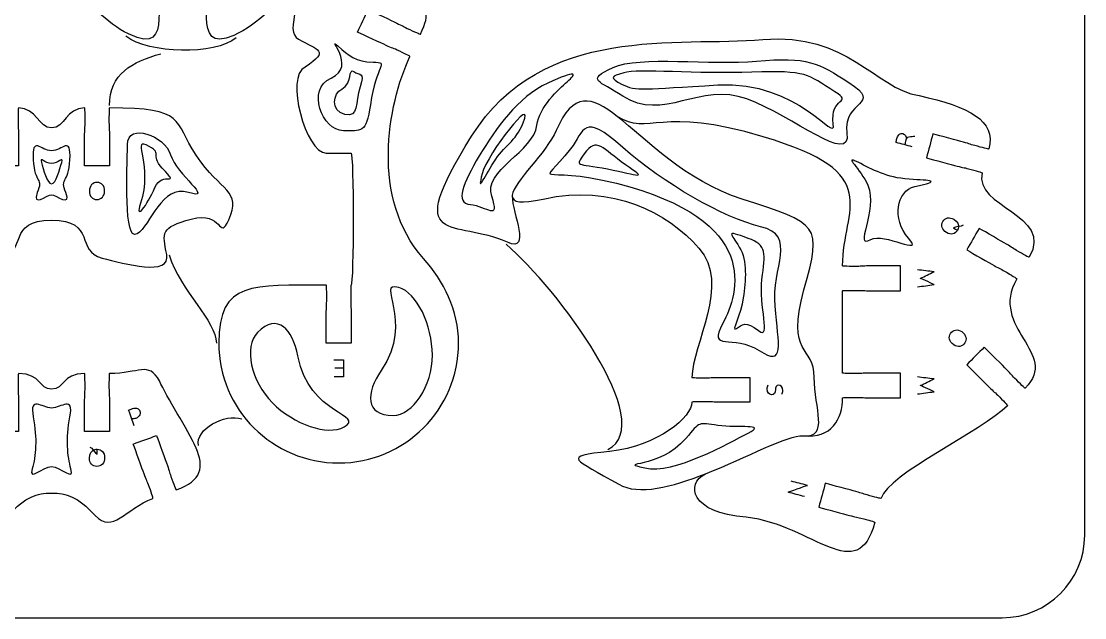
# Model space of a CAD drawing. Extents: x 0 to 250, y 0 to 300.
# Drawn here: x 121.4 to 250, y 0 to 72.2 of the extents above; entities that cross this region are included whole.
import ezdxf

# ---------------------------------------------------------------- set-up
doc = ezdxf.new("R2010")
doc.units = 0
doc.header["$MEASUREMENT"] = 0
doc.layers.add('DEFAULT', color=7, linetype='CONTINUOUS')

msp = doc.modelspace()

# ---------------------------------------------------------------- linework, layer by layer
at = {"layer": 'DEFAULT', "color": 250}
for points in [[(159.22, 31.25), (160.36, 31.25), (160.36, 29.22), (159.26, 29.22)], [(159.31, 30.3), (160.36, 30.3)]]:
    msp.add_lwpolyline(points, dxfattribs=at)
at = {"layer": 'DEFAULT', "color": 1}
for points, knots in [([(240.05, 0.05), (163.38, 0.05), (86.72, 0.05), (10.05, 0.05), (4.53, 0.05), (0.05, 4.53), (0.05, 10.05), (0.05, 103.38), (0.05, 196.72), (0.05, 290.05), (0.05, 295.57), (4.53, 300.05), (10.05, 300.05), (86.72, 300.05), (163.38, 300.05), (240.05, 300.05), (245.57, 300.05), (250.05, 295.57), (250.05, 290.05), (250.05, 196.72), (250.05, 103.38), (250.05, 10.05), (250.05, 4.53), (245.57, 0.05), (240.05, 0.05)], [0, 0, 0, 0, 651.969, 651.969, 651.969, 652.969, 652.969, 652.969, 1446.669, 1446.669, 1446.669, 1447.669, 1447.669, 1447.669, 2099.638, 2099.638, 2099.638, 2100.638, 2100.638, 2100.638, 2894.338, 2894.338, 2894.338, 2895.338, 2895.338, 2895.338, 2895.338]), ([(94.67, 83.7), (94.67, 79.99), (96.09, 76.28), (98.92, 73.45), (100.14, 72.23), (101.53, 71.28), (103, 70.59), (108.59, 68.06), (104.67, 76.7), (107.67, 76.7), (107.72, 76.7), (107.72, 77.49), (107.72, 78.45), (107.72, 79.04), (107.67, 79.24), (107.67, 80.2), (107.67, 81.37), (107.67, 82.54), (107.67, 83.7), (108.67, 83.7), (109.67, 83.7), (110.67, 83.7), (110.67, 82.54), (110.67, 81.37), (110.67, 80.2), (110.67, 79.24), (110.62, 79.04), (110.62, 78.45), (110.62, 77.49), (110.62, 76.7), (110.67, 76.7), (113.75, 76.7), (109.58, 67.65), (115.75, 70.78), (117.08, 71.45), (118.32, 72.34), (119.43, 73.45), (125.09, 79.11), (125.09, 88.29), (119.43, 93.95), (116.71, 96.67), (114.25, 98.32), (111.11, 98.85), (108.97, 99.21), (110.13, 100.73), (112.11, 106.31), (116.31, 118.17), (121.73, 114.94), (119.06, 120.32), (119.04, 120.36), (118.33, 120.03), (117.45, 119.62), (116.92, 119.37), (116.77, 119.24), (115.89, 118.83), (115.09, 118.46), (112.72, 117.36), (112.72, 117.36), (112.29, 118.26), (111.87, 119.17), (111.45, 120.08), (111.45, 120.08), (113.82, 121.18), (114.62, 121.56), (115.5, 121.96), (115.69, 122), (116.23, 122.25), (117.1, 122.66), (117.81, 122.99), (117.79, 123.04), (115.05, 128.91), (113.02, 140.23), (119.42, 147.46), (121.89, 150.24), (123.67, 153.71), (123.67, 157.71), (123.67, 165.72), (117.18, 172.21), (109.17, 172.21), (101.16, 172.21), (94.67, 165.72), (94.67, 157.71), (94.67, 150.13), (98.74, 150.71), (107.67, 150.71), (107.72, 150.71), (107.72, 151.5), (107.72, 152.46), (107.72, 153.05), (107.67, 153.25), (107.67, 154.21), (107.67, 155.38), (107.67, 156.55), (107.67, 157.72), (108.67, 157.72), (109.67, 157.72), (110.67, 157.72), (110.67, 156.55), (110.67, 155.38), (110.67, 154.21), (110.67, 153.25), (110.62, 153.05), (110.62, 152.46), (110.62, 151.5), (110.62, 150.71), (110.67, 150.71), (111, 150.59), (111, 134.71), (110.67, 134.71), (109.67, 134.71), (108.67, 134.71), (107.67, 134.71), (105.19, 134.71), (102.65, 125.45), (105.1, 124.3), (108.2, 122.3), (106.63, 122.26), (104.32, 120.94), (102.43, 119.86), (105.11, 116.47), (104.81, 107.36)], [0, 0, 0, 0, 1, 1, 1, 2, 2, 2, 3, 3, 3, 4, 4, 4, 5, 5, 5, 14.93, 14.93, 14.93, 23.44, 23.44, 23.44, 33.37, 33.37, 33.37, 34.37, 34.37, 34.37, 35.37, 35.37, 35.37, 36.37, 36.37, 36.37, 37.37, 37.37, 37.37, 38.37, 38.37, 38.37, 39.37, 39.37, 39.37, 40.37, 40.37, 40.37, 41.37, 41.37, 41.37, 42.37, 42.37, 42.37, 43.37, 43.37, 43.37, 44.37, 44.37, 44.37, 52.87906, 52.87906, 52.87906, 53.87906, 53.87906, 53.87906, 54.87906, 54.87906, 54.87906, 55.87906, 55.87906, 55.87906, 56.87906, 56.87906, 56.87906, 57.87906, 57.87906, 57.87906, 58.87906, 58.87906, 58.87906, 59.87906, 59.87906, 59.87906, 60.87906, 60.87906, 60.87906, 61.87906, 61.87906, 61.87906, 62.87906, 62.87906, 62.87906, 72.80906, 72.80906, 72.80906, 81.31906, 81.31906, 81.31906, 91.24906, 91.24906, 91.24906, 92.24906, 92.24906, 92.24906, 93.24906, 93.24906, 93.24906, 94.24906, 94.24906, 94.24906, 102.74906, 102.74906, 102.74906, 103.74906, 103.74906, 103.74906, 104.74906, 104.74906, 104.74906, 105.74906, 105.74906, 105.74906, 105.74906]), ([(126.43, 157.65), (126.43, 153.64), (128.22, 150.17), (130.68, 147.39), (137.08, 140.17), (135.05, 128.84), (132.31, 122.97), (132.29, 122.92), (133, 122.59), (133.87, 122.18), (134.41, 121.93), (134.6, 121.9), (135.48, 121.49), (136.28, 121.12), (138.65, 120.01), (138.65, 120.01), (138.23, 119.1), (137.81, 118.2), (137.38, 117.29), (137.38, 117.29), (135.01, 118.4), (134.21, 118.77), (133.33, 119.18), (133.18, 119.31), (132.65, 119.56), (131.77, 119.96), (131.06, 120.29), (131.04, 120.25), (128.37, 114.87), (133.79, 118.11), (137.99, 106.25), (139.97, 100.66), (141.13, 99.15), (138.99, 98.78), (135.85, 98.25), (133.39, 96.6), (130.67, 93.88), (125.01, 88.22), (125.01, 79.04), (130.67, 73.38), (131.78, 72.27), (133.02, 71.38), (134.35, 70.71), (140.52, 67.58), (136.35, 76.63), (139.43, 76.63), (139.48, 76.63), (139.48, 77.42), (139.48, 78.38), (139.48, 78.97), (139.43, 79.17), (139.43, 80.13), (139.43, 81.3), (139.43, 82.47), (139.43, 83.64), (140.43, 83.64), (141.43, 83.64), (142.43, 83.64), (142.43, 82.47), (142.43, 81.3), (142.43, 80.13), (142.43, 79.17), (142.38, 78.97), (142.38, 78.38), (142.38, 77.42), (142.38, 76.63), (142.43, 76.63), (145.43, 76.63), (141.51, 67.99), (147.1, 70.52), (148.57, 71.21), (149.96, 72.16), (151.18, 73.38), (154.01, 76.21), (155.43, 79.92), (155.43, 83.63), (155.43, 87.34), (153.19, 92.63), (150.36, 95.46), (147.53, 98.29), (145.29, 103.59), (145.29, 107.3), (144.99, 116.41), (147.67, 119.8), (145.78, 120.88), (143.47, 122.19), (141.9, 122.24), (145, 124.23), (147.45, 125.38), (144.91, 134.64), (142.43, 134.64), (141.43, 134.64), (140.43, 134.64), (139.43, 134.64), (139.1, 134.64), (139.1, 150.52), (139.43, 150.65), (139.48, 150.65), (139.48, 151.43), (139.48, 152.4), (139.48, 152.98), (139.43, 153.18), (139.43, 154.15), (139.43, 155.31), (139.43, 156.48), (139.43, 157.65), (140.43, 157.65), (141.43, 157.65), (142.43, 157.65), (142.43, 156.48), (142.43, 155.31), (142.43, 154.15), (142.43, 153.18), (142.38, 152.98), (142.38, 152.4), (142.38, 151.43), (142.38, 150.65), (142.43, 150.65), (151.36, 150.65), (155.43, 150.06), (155.43, 157.65), (155.43, 165.65), (148.94, 172.14), (140.93, 172.14), (132.92, 172.14), (126.43, 165.65), (126.43, 157.65)], [1, 1, 1, 1, 2, 2, 2, 3, 3, 3, 4, 4, 4, 5, 5, 5, 6, 6, 6, 14.50906, 14.50906, 14.50906, 15.50906, 15.50906, 15.50906, 16.50906, 16.50906, 16.50906, 17.50906, 17.50906, 17.50906, 18.50906, 18.50906, 18.50906, 19.50906, 19.50906, 19.50906, 20.50906, 20.50906, 20.50906, 21.50906, 21.50906, 21.50906, 22.50906, 22.50906, 22.50906, 23.50906, 23.50906, 23.50906, 24.50906, 24.50906, 24.50906, 25.50906, 25.50906, 25.50906, 35.43906, 35.43906, 35.43906, 43.94906, 43.94906, 43.94906, 53.87906, 53.87906, 53.87906, 54.87906, 54.87906, 54.87906, 55.87906, 55.87906, 55.87906, 56.87906, 56.87906, 56.87906, 57.87906, 57.87906, 57.87906, 58.87906, 58.87906, 58.87906, 59.87906, 59.87906, 59.87906, 60.87906, 60.87906, 60.87906, 61.87906, 61.87906, 61.87906, 62.87906, 62.87906, 62.87906, 63.87906, 63.87906, 63.87906, 72.37906, 72.37906, 72.37906, 73.37906, 73.37906, 73.37906, 74.37906, 74.37906, 74.37906, 75.37906, 75.37906, 75.37906, 85.30906, 85.30906, 85.30906, 93.81906, 93.81906, 93.81906, 103.74906, 103.74906, 103.74906, 104.74906, 104.74906, 104.74906, 105.74906, 105.74906, 105.74906, 106.74906, 106.74906, 106.74906, 107.74906, 107.74906, 107.74906, 108.74906, 108.74906, 108.74906, 108.74906]), ([(155.43, 83.63), (155.73, 74.52), (153.05, 71.13), (154.94, 70.05), (157.25, 68.74), (158.82, 68.69), (155.72, 66.69), (153.27, 65.55), (155.81, 56.28), (158.29, 56.28), (159.29, 56.28), (160.29, 56.28), (161.29, 56.28), (161.62, 56.28), (161.62, 40.4), (161.29, 40.28), (161.24, 40.28), (161.24, 39.5), (161.24, 38.53), (161.24, 37.94), (161.29, 37.75), (161.29, 36.78), (161.29, 35.61), (161.29, 34.44), (161.29, 33.28), (160.29, 33.28), (159.29, 33.28), (158.29, 33.28), (158.29, 34.44), (158.29, 35.61), (158.29, 36.78), (158.29, 37.75), (158.34, 37.94), (158.34, 38.53), (158.34, 39.5), (158.34, 40.28), (158.29, 40.28), (149.35, 40.28), (145.29, 40.87), (145.29, 33.28), (145.29, 25.27), (151.78, 18.78), (159.79, 18.78), (167.8, 18.78), (174.29, 25.27), (174.29, 33.28), (174.29, 37.28), (172.5, 40.76), (170.04, 43.54), (163.64, 50.76), (165.67, 62.08), (168.41, 67.96), (168.43, 68.01), (167.72, 68.34), (166.85, 68.75), (166.31, 69), (166.11, 69.03), (165.24, 69.44), (164.44, 69.81), (162.06, 70.92), (162.06, 70.92), (162.49, 71.82), (162.91, 72.73), (163.33, 73.64), (163.33, 73.64), (165.71, 72.53), (166.51, 72.16), (167.38, 71.75), (167.54, 71.62), (168.07, 71.37), (168.95, 70.96), (169.66, 70.64), (169.68, 70.68), (172.34, 76.05), (166.93, 72.82), (162.73, 84.68), (160.75, 90.26), (159.59, 91.78), (161.73, 92.14), (164.87, 92.68), (167.33, 94.33), (170.04, 97.04), (175.71, 102.7), (175.71, 111.89), (170.04, 117.55), (168.94, 118.66), (167.69, 119.54), (166.37, 120.22), (160.19, 123.34), (164.36, 114.29), (161.29, 114.29), (161.24, 114.29), (161.24, 113.51), (161.24, 112.54), (161.24, 111.95), (161.29, 111.76), (161.29, 110.79), (161.29, 109.63), (161.29, 108.46), (161.29, 107.29), (160.29, 107.29), (159.29, 107.29), (158.29, 107.29), (158.29, 108.46), (158.29, 109.63), (158.29, 110.79), (158.29, 111.76), (158.34, 111.95), (158.34, 112.54), (158.34, 113.51), (158.34, 114.29), (158.29, 114.29), (155.29, 114.3), (159.2, 122.94), (153.62, 120.41), (152.14, 119.72), (150.76, 118.77), (149.54, 117.55), (146.71, 114.72), (145.29, 111.01), (145.29, 107.3)], [0, 0, 0, 0, 1, 1, 1, 2, 2, 2, 3, 3, 3, 11.5, 11.5, 11.5, 12.5, 12.5, 12.5, 13.5, 13.5, 13.5, 14.5, 14.5, 14.5, 24.43, 24.43, 24.43, 32.94, 32.94, 32.94, 42.87, 42.87, 42.87, 43.87, 43.87, 43.87, 44.87, 44.87, 44.87, 45.87, 45.87, 45.87, 46.87, 46.87, 46.87, 47.87, 47.87, 47.87, 48.87, 48.87, 48.87, 49.87, 49.87, 49.87, 50.87, 50.87, 50.87, 51.87, 51.87, 51.87, 52.87, 52.87, 52.87, 61.37906, 61.37906, 61.37906, 62.37906, 62.37906, 62.37906, 63.37906, 63.37906, 63.37906, 64.37906, 64.37906, 64.37906, 65.37906, 65.37906, 65.37906, 66.37906, 66.37906, 66.37906, 67.37906, 67.37906, 67.37906, 68.37906, 68.37906, 68.37906, 69.37906, 69.37906, 69.37906, 70.37906, 70.37906, 70.37906, 71.37906, 71.37906, 71.37906, 72.37906, 72.37906, 72.37906, 82.30906, 82.30906, 82.30906, 90.81906, 90.81906, 90.81906, 100.74906, 100.74906, 100.74906, 101.74906, 101.74906, 101.74906, 102.74906, 102.74906, 102.74906, 103.74906, 103.74906, 103.74906, 104.74906, 104.74906, 104.74906, 105.74906, 105.74906, 105.74906, 105.74906]), ([(211.16, 58.24), (226.1, 53.84), (220.76, 49.69), (220.76, 42.63), (220.76, 42.57), (221.55, 42.57), (222.51, 42.57), (223.1, 42.57), (223.3, 42.63), (224.26, 42.63), (225.43, 42.63), (226.6, 42.63), (227.77, 42.63), (227.77, 41.63), (227.77, 40.63), (227.77, 39.62), (226.6, 39.62), (225.43, 39.62), (224.26, 39.62), (223.3, 39.62), (223.1, 39.67), (222.51, 39.67), (221.55, 39.67), (220.76, 39.67), (220.76, 39.62), (220.76, 36.3), (220.76, 32.98), (220.76, 29.66), (220.76, 29.61), (221.55, 29.61), (222.51, 29.61), (223.1, 29.61), (223.3, 29.66), (224.26, 29.66), (225.43, 29.66), (226.6, 29.66), (227.77, 29.66), (227.77, 28.66), (227.77, 27.66), (227.77, 26.66), (226.6, 26.66), (225.43, 26.66), (224.26, 26.66), (223.3, 26.66), (223.1, 26.71), (222.51, 26.71), (221.55, 26.71), (220.76, 26.71), (220.76, 26.66), (220.76, 24.13), (219.38, 21.7), (216.02, 22.05), (216, 22.05), (215.98, 22.05), (215.96, 22.05), (214.17, 22.19), (209.18, 19.44), (204.18, 17.47), (201.71, 16.3), (202.32, 12.68), (209.1, 12.23), (217.34, 11.19), (222.55, 3.76), (224.65, 11.6), (224.65, 11.66), (223.9, 11.86), (222.97, 12.1), (222.4, 12.26), (222.2, 12.26), (221.27, 12.51), (220.42, 12.74), (217.88, 13.42), (217.88, 13.42), (218.14, 14.38), (218.4, 15.35), (218.66, 16.32), (218.66, 16.32), (221.2, 15.64), (222.04, 15.41), (222.98, 15.16), (223.15, 15.06), (223.72, 14.91), (224.65, 14.65), (225.41, 14.45), (225.42, 14.5), (226.2, 17.4), (237.69, 22.68), (240.72, 25.71), (240.75, 25.75), (240.2, 26.3), (239.52, 26.98), (239.1, 27.4), (238.93, 27.5), (238.25, 28.18), (237.63, 28.8), (235.77, 30.66), (235.77, 30.66), (236.47, 31.37), (237.18, 32.08), (237.89, 32.78), (237.89, 32.78), (239.75, 30.93), (240.37, 30.31), (241.05, 29.62), (241.15, 29.45), (241.57, 29.03), (242.25, 28.35), (242.8, 27.8), (242.84, 27.83), (247.13, 32.12), (238.37, 35.07), (241.83, 41.07), (241.86, 41.11), (241.18, 41.5), (240.34, 41.99), (239.83, 42.28), (239.64, 42.34), (238.8, 42.82), (238.04, 43.26), (235.77, 44.57), (235.77, 44.57), (236.27, 45.44), (236.77, 46.31), (237.27, 47.17), (237.27, 47.17), (239.54, 45.86), (240.3, 45.42), (241.14, 44.94), (241.28, 44.8), (241.79, 44.5), (242.63, 44.02), (243.31, 43.62), (243.33, 43.67), (246.36, 48.92), (236.55, 49.71), (237.66, 53.88), (237.66, 53.93), (236.91, 54.14), (235.99, 54.38), (235.42, 54.54), (235.22, 54.54), (234.28, 54.79), (233.44, 55.02), (230.9, 55.69), (230.9, 55.69), (231.16, 56.66), (231.42, 57.63), (231.68, 58.59), (231.68, 58.59), (234.22, 57.92), (235.06, 57.69), (236, 57.44), (236.17, 57.34), (236.74, 57.19), (237.67, 56.94), (238.43, 56.73), (238.44, 56.78), (239.38, 60.27), (236.04, 61.87), (230.03, 63.23), (224.55, 64.16), (221.44, 70.88), (211.1, 70.01), (200.77, 69.14), (184.46, 72.01), (175.87, 58.31), (167.28, 44.61), (173.87, 48.36), (180.22, 45.49), (183.15, 44.18), (180.76, 49.02), (180.79, 51.06), (180.79, 51.11), (180.79, 51.15), (180.79, 51.2), (180.98, 52.78), (184.93, 56.32), (186.1, 59), (188.18, 63.78), (190.37, 63.16), (193.48, 60.72), (197.35, 58.25), (198.59, 62.07), (211.16, 58.24)], [1, 1, 1, 1, 2, 2, 2, 3, 3, 3, 4, 4, 4, 13.93, 13.93, 13.93, 22.44, 22.44, 22.44, 32.37, 32.37, 32.37, 33.37, 33.37, 33.37, 34.37, 34.37, 34.37, 62.61, 62.61, 62.61, 63.61, 63.61, 63.61, 64.61, 64.61, 64.61, 74.54, 74.54, 74.54, 83.05, 83.05, 83.05, 92.98, 92.98, 92.98, 93.98, 93.98, 93.98, 94.98, 94.98, 94.98, 95.98, 95.98, 95.98, 96.98, 96.98, 96.98, 97.98, 97.98, 97.98, 98.98, 98.98, 98.98, 99.98, 99.98, 99.98, 100.98, 100.98, 100.98, 101.98, 101.98, 101.98, 102.98, 102.98, 102.98, 111.489313, 111.489313, 111.489313, 112.489313, 112.489313, 112.489313, 113.489313, 113.489313, 113.489313, 114.489313, 114.489313, 114.489313, 115.489313, 115.489313, 115.489313, 116.489313, 116.489313, 116.489313, 117.489313, 117.489313, 117.489313, 118.489313, 118.489313, 118.489313, 126.99581, 126.99581, 126.99581, 127.99581, 127.99581, 127.99581, 128.99581, 128.99581, 128.99581, 129.99581, 129.99581, 129.99581, 130.99581, 130.99581, 130.99581, 131.99581, 131.99581, 131.99581, 132.99581, 132.99581, 132.99581, 133.99581, 133.99581, 133.99581, 142.508418, 142.508418, 142.508418, 143.508418, 143.508418, 143.508418, 144.508418, 144.508418, 144.508418, 145.508418, 145.508418, 145.508418, 146.508418, 146.508418, 146.508418, 147.508418, 147.508418, 147.508418, 148.508418, 148.508418, 148.508418, 149.508418, 149.508418, 149.508418, 158.017731, 158.017731, 158.017731, 159.017731, 159.017731, 159.017731, 160.017731, 160.017731, 160.017731, 161.017731, 161.017731, 161.017731, 162.017731, 162.017731, 162.017731, 163.017731, 163.017731, 163.017731, 164.017731, 164.017731, 164.017731, 165.017731, 165.017731, 165.017731, 166.017731, 166.017731, 166.017731, 167.017731, 167.017731, 167.017731, 168.017731, 168.017731, 168.017731, 169.017731, 169.017731, 169.017731, 170.017731, 170.017731, 170.017731, 170.017731]), ([(125.05, 59.33), (126.65, 59.33), (126.84, 61.74), (129.05, 61.74), (129.11, 61.74), (129.11, 60.95), (129.11, 59.98), (129.11, 59.4), (129.05, 59.2), (129.05, 58.23), (129.05, 57.07), (129.05, 55.9), (129.05, 54.73), (130.05, 54.73), (131.05, 54.73), (132.05, 54.73), (132.05, 55.9), (132.05, 57.07), (132.05, 58.23), (132.05, 59.2), (132, 59.4), (132, 59.98), (132, 60.95), (132, 61.74), (132.05, 61.74), (141.45, 61.74), (139.73, 60.25), (142.55, 56.02), (145.52, 51.55), (148.15, 51.78), (146.49, 48.21), (145.25, 45.55), (145.83, 49.38), (141.95, 48.29), (138.22, 47.26), (138.45, 46.69), (138.98, 44.02), (139.53, 41.28), (133.9, 42.9), (131.16, 43.57), (127.93, 44.35), (130.5, 48.15), (125.05, 48.15), (119.61, 48.15), (122.17, 44.35), (118.95, 43.57), (116.2, 42.9), (110.57, 41.28), (111.12, 44.02), (111.65, 46.69), (111.88, 47.26), (108.15, 48.29), (104.27, 49.38), (104.85, 45.55), (103.61, 48.21), (101.95, 51.78), (104.58, 51.55), (107.55, 56.02), (110.37, 60.25), (108.65, 61.74), (118.05, 61.74), (118.1, 61.74), (118.1, 60.95), (118.1, 59.98), (118.1, 59.4), (118.05, 59.2), (118.05, 58.23), (118.05, 57.07), (118.05, 55.9), (118.05, 54.73), (119.05, 54.73), (120.05, 54.73), (121.05, 54.73), (121.05, 55.9), (121.05, 57.07), (121.05, 58.23), (121.05, 59.2), (121, 59.4), (121, 59.98), (121, 60.95), (121, 61.74), (121.05, 61.74), (123.26, 61.74), (123.45, 59.33), (125.05, 59.33)], [1, 1, 1, 1, 2, 2, 2, 3, 3, 3, 4, 4, 4, 13.93, 13.93, 13.93, 22.44, 22.44, 22.44, 32.37, 32.37, 32.37, 33.37, 33.37, 33.37, 34.37, 34.37, 34.37, 35.37, 35.37, 35.37, 36.37, 36.37, 36.37, 37.37, 37.37, 37.37, 38.37, 38.37, 38.37, 39.37, 39.37, 39.37, 40.37, 40.37, 40.37, 41.37, 41.37, 41.37, 42.37, 42.37, 42.37, 43.37, 43.37, 43.37, 44.37, 44.37, 44.37, 45.37, 45.37, 45.37, 46.37, 46.37, 46.37, 47.37, 47.37, 47.37, 48.37, 48.37, 48.37, 58.3, 58.3, 58.3, 66.81, 66.81, 66.81, 76.74, 76.74, 76.74, 77.74, 77.74, 77.74, 78.74, 78.74, 78.74, 79.74, 79.74, 79.74, 79.74]), ([(215.96, 22.05), (215.98, 22.05), (216, 22.05), (216.02, 22.05), (219.17, 21.85), (217.33, 25.32), (217.33, 29.14), (217.33, 32.99), (213.84, 31.76), (216.08, 39.73), (218.32, 47.7), (217.91, 47.69), (208.61, 50.69), (201.64, 52.95), (196.98, 57.98), (193.48, 60.72)], [0, 0, 0, 0, 1, 1, 1, 2, 2, 2, 3, 3, 3, 4, 4, 4, 5, 5, 5, 5]), ([(180.79, 51.06), (180.81, 50.34), (181.81, 50.12), (184.54, 50.72), (193.01, 52.58), (199.53, 49.07), (203.38, 44.78), (207.24, 40.48), (202.53, 33), (202.53, 29.14), (202.53, 29.09), (203.32, 29.09), (204.28, 29.09), (204.87, 29.09), (205.07, 29.14), (206.03, 29.14), (207.2, 29.14), (208.37, 29.14), (209.54, 29.14), (209.54, 28.14), (209.54, 27.14), (209.54, 26.14), (208.37, 26.14), (207.2, 26.14), (206.03, 26.14), (205.07, 26.14), (204.87, 26.19), (204.28, 26.19), (203.32, 26.19), (202.53, 26.19), (202.53, 26.14), (202.53, 24.4), (198.53, 20.81), (192.55, 20.18), (186.57, 19.54), (188.32, 19.32), (193.67, 16.2), (196.07, 14.81), (200.13, 15.88), (204.18, 17.47)], [0, 0, 0, 0, 1, 1, 1, 2, 2, 2, 3, 3, 3, 4, 4, 4, 5, 5, 5, 14.93, 14.93, 14.93, 23.44, 23.44, 23.44, 33.37, 33.37, 33.37, 34.37, 34.37, 34.37, 35.37, 35.37, 35.37, 36.37, 36.37, 36.37, 37.37, 37.37, 37.37, 38.37, 38.37, 38.37, 38.37]), ([(167.05, 40.01), (169.25, 39.39), (171.12, 35.5), (171.12, 31.82), (171.12, 28.13), (168.78, 24.53), (166.38, 24.53), (162.9, 24.53), (163.1, 27.27), (164.93, 29.96), (169.06, 36.07), (164.11, 40.84), (167.05, 40.01)], [1, 1, 1, 1, 2, 2, 2, 3, 3, 3, 4, 4, 4, 5, 5, 5, 5]), ([(160.44, 23.14), (158.44, 22.02), (154.38, 23.45), (151.77, 26.06), (149.17, 28.66), (148.27, 32.86), (149.96, 34.56), (152.43, 37.02), (154.22, 34.94), (154.84, 31.74), (156.23, 24.5), (163.1, 24.63), (160.44, 23.14)], [1, 1, 1, 1, 2, 2, 2, 3, 3, 3, 4, 4, 4, 5, 5, 5, 5]), ([(132.05, 29.59), (135.67, 29.59), (136.76, 31.12), (138.1, 28.72), (138.96, 26.77), (141.54, 22.83), (142.54, 20.59), (143.53, 18.36), (143.26, 16.6), (140.14, 15.52), (140.09, 15.5), (139.83, 16.23), (139.5, 17.14), (139.3, 17.7), (139.28, 17.89), (138.95, 18.8), (138.65, 19.63), (137.75, 22.1), (137.75, 22.1), (136.81, 21.75), (135.87, 21.41), (134.93, 21.07), (134.93, 21.07), (135.83, 18.6), (136.13, 17.78), (136.46, 16.87), (136.57, 16.71), (136.77, 16.15), (137.1, 15.24), (137.37, 14.5), (137.32, 14.49), (133.91, 13.25), (132.49, 10.13), (130.32, 12.43), (128.14, 14.73), (126.86, 15.14), (125.06, 15.14), (123.25, 15.14), (121.97, 14.73), (119.8, 12.43), (117.62, 10.13), (116.2, 13.25), (112.79, 14.49), (112.74, 14.5), (113, 15.24), (113.34, 16.15), (113.54, 16.71), (113.65, 16.87), (113.98, 17.78), (114.28, 18.6), (115.18, 21.07), (115.18, 21.07), (114.24, 21.41), (113.3, 21.75), (112.36, 22.1), (112.36, 22.1), (111.46, 19.63), (111.16, 18.8), (110.83, 17.89), (110.81, 17.7), (110.61, 17.14), (110.28, 16.23), (110.01, 15.5), (109.96, 15.52), (106.85, 16.6), (106.58, 18.36), (107.57, 20.59), (108.57, 22.83), (111.15, 26.77), (112.01, 28.72), (113.35, 31.12), (114.43, 29.59), (118.05, 29.59), (118.1, 29.59), (118.1, 28.8), (118.1, 27.84), (118.1, 27.25), (118.05, 27.05), (118.05, 26.08), (118.05, 24.91), (118.05, 23.75), (118.05, 22.58), (119.05, 22.58), (120.05, 22.58), (121.05, 22.58), (121.05, 23.75), (121.05, 24.91), (121.05, 26.08), (121.05, 27.05), (121, 27.25), (121, 27.84), (121, 28.8), (121, 29.59), (121.05, 29.59), (123.87, 29.59), (123.45, 27.72), (125.06, 27.72), (126.66, 27.72), (126.24, 29.58), (129.05, 29.59), (129.1, 29.59), (129.1, 28.8), (129.1, 27.84), (129.1, 27.25), (129.05, 27.05), (129.05, 26.08), (129.05, 24.91), (129.05, 23.75), (129.05, 22.58), (130.05, 22.58), (131.05, 22.58), (132.05, 22.58), (132.05, 23.75), (132.05, 24.91), (132.05, 26.08), (132.05, 27.05), (132, 27.25), (132, 27.84), (132, 28.8), (132, 29.59), (132.05, 29.59)], [1, 1, 1, 1, 2, 2, 2, 3, 3, 3, 4, 4, 4, 5, 5, 5, 6, 6, 6, 7, 7, 7, 15.51282, 15.51282, 15.51282, 16.51282, 16.51282, 16.51282, 17.51282, 17.51282, 17.51282, 18.51282, 18.51282, 18.51282, 19.51282, 19.51282, 19.51282, 20.51282, 20.51282, 20.51282, 21.51282, 21.51282, 21.51282, 22.51282, 22.51282, 22.51282, 23.51282, 23.51282, 23.51282, 24.51282, 24.51282, 24.51282, 25.51282, 25.51282, 25.51282, 34.016243, 34.016243, 34.016243, 35.016243, 35.016243, 35.016243, 36.016243, 36.016243, 36.016243, 37.016243, 37.016243, 37.016243, 38.016243, 38.016243, 38.016243, 39.016243, 39.016243, 39.016243, 40.016243, 40.016243, 40.016243, 41.016243, 41.016243, 41.016243, 42.016243, 42.016243, 42.016243, 51.946243, 51.946243, 51.946243, 60.456243, 60.456243, 60.456243, 70.386243, 70.386243, 70.386243, 71.386243, 71.386243, 71.386243, 72.386243, 72.386243, 72.386243, 73.386243, 73.386243, 73.386243, 74.386243, 74.386243, 74.386243, 75.386243, 75.386243, 75.386243, 76.386243, 76.386243, 76.386243, 86.316243, 86.316243, 86.316243, 94.826243, 94.826243, 94.826243, 104.756243, 104.756243, 104.756243, 105.756243, 105.756243, 105.756243, 106.756243, 106.756243, 106.756243, 106.756243])]:
    msp.add_open_spline(points, degree=3, knots=knots, dxfattribs=at)
at = {"layer": 'DEFAULT', "color": 6}
for points in [[(147.4, 70.22), (144.8, 68.09), (136.79, 68.31), (134.05, 70.41)], [(132.05, 62.04), (132.05, 65.9), (134.8, 67.29), (138.26, 68.31)], [(192.35, 20.4), (198.56, 23.49), (186.29, 39.85), (180.06, 45.24)], [(139.28, 43.95), (140.67, 39.52), (144.99, 35.98), (144.99, 33.28)], [(142.84, 20.89), (142.37, 22.86), (146.05, 24.81), (148.07, 24.12)]]:
    msp.add_open_spline(points, degree=3, dxfattribs=at)
at = {"layer": 'DEFAULT', "color": 5}
for points, knots in [([(158.86, 65.36), (155.84, 64.06), (157.8, 58.98), (160.37, 58.98), (162.48, 58.98), (163.15, 58.58), (163.62, 62.13), (164.26, 66.97), (166.05, 67.28), (163.95, 67.28), (161.84, 67.28), (160.94, 68.13), (159.72, 69.22), (158.13, 70.62), (162.13, 66.76), (158.86, 65.36)], [0, 0, 0, 0, 1, 1, 1, 2, 2, 2, 3, 3, 3, 4, 4, 4, 5, 5, 5, 5]), ([(221.5, 64.83), (217.87, 67.19), (216.49, 67.98), (210.34, 67.4), (204.88, 66.88), (196.16, 68.1), (192.99, 66.64), (189.59, 65.08), (191.32, 65.03), (194.15, 63.17), (198.99, 59.98), (203.53, 64.91), (209.18, 62.83), (214.82, 60.76), (221.85, 54.65), (221.28, 58.7), (220.71, 62.75), (225.81, 62.02), (221.5, 64.83)], [0, 0, 0, 0, 1, 1, 1, 2, 2, 2, 3, 3, 3, 4, 4, 4, 5, 5, 5, 6, 6, 6, 6]), ([(183.78, 59.64), (183.43, 56.54), (177.22, 54.12), (178.3, 51.05), (179.38, 47.98), (177.63, 49.89), (175.72, 50.05), (173.82, 50.22), (174.81, 52.62), (176.8, 55.95), (178.8, 59.27), (181.41, 63.04), (185.1, 64.74), (188.59, 66.35), (188.67, 65.99), (187.43, 64.91), (186.4, 64.02), (184.03, 61.84), (183.78, 59.64)], [0, 0, 0, 0, 1, 1, 1, 2, 2, 2, 3, 3, 3, 4, 4, 4, 5, 5, 5, 6, 6, 6, 6]), ([(187.84, 56.8), (189.55, 58.98), (189.25, 61.32), (194.15, 56.97), (199.05, 52.62), (206.35, 48.42), (210.84, 47.37), (215.32, 46.32), (212.16, 42.45), (212.58, 37.74), (212.99, 33.04), (213.82, 30.31), (210.67, 32.38), (207.52, 34.45), (204.36, 32.12), (206.27, 35.69), (208.18, 39.26), (211.06, 48.17), (193.4, 52.62), (183.86, 55.03), (183.87, 51.73), (187.84, 56.8)], [0, 0, 0, 0, 1, 1, 1, 2, 2, 2, 3, 3, 3, 4, 4, 4, 5, 5, 5, 6, 6, 6, 7, 7, 7, 7]), ([(134.23, 57.31), (134.23, 54.24), (133.73, 45.46), (135.39, 46.49), (137.05, 47.51), (138.38, 52.55), (141.61, 51.52), (144.85, 50.5), (140.12, 53.74), (139.46, 56.06), (138.79, 58.39), (134.23, 60.05), (134.23, 57.31)], [0, 0, 0, 0, 1, 1, 1, 2, 2, 2, 3, 3, 3, 4, 4, 4, 4]), ([(127.27, 55.48), (127.1, 52.49), (126.02, 53.32), (126.77, 51.5), (127.51, 49.67), (125.57, 51.23), (125.05, 51.23), (124.53, 51.23), (122.59, 49.67), (123.33, 51.5), (124.08, 53.32), (123, 52.49), (122.83, 55.48), (122.67, 58.47), (123.75, 56.56), (125.05, 56.56), (126.35, 56.56), (127.43, 58.47), (127.27, 55.48)], [0, 0, 0, 0, 1, 1, 1, 2, 2, 2, 3, 3, 3, 4, 4, 4, 5, 5, 5, 6, 6, 6, 6]), ([(125.06, 18.36), (123.97, 18.36), (122.28, 16.47), (122.71, 18.05), (123.15, 19.63), (123.33, 21.71), (122.84, 24.35), (122.34, 27), (123.89, 25.43), (125.06, 25.43), (126.22, 25.43), (127.77, 27), (127.27, 24.35), (126.78, 21.71), (126.96, 19.63), (127.4, 18.05), (127.83, 16.47), (126.13, 18.36), (125.06, 18.36)], [0, 0, 0, 0, 1, 1, 1, 2, 2, 2, 3, 3, 3, 4, 4, 4, 5, 5, 5, 6, 6, 6, 6]), ([(201.79, 21.75), (203.59, 23.86), (203.23, 23.66), (205.67, 23.32), (208.06, 22.99), (211.67, 23.55), (209.34, 22.4), (207.02, 21.25), (200.39, 17.35), (196.81, 18.18), (193.24, 19.01), (198.51, 17.9), (201.79, 21.75)], [0, 0, 0, 0, 1, 1, 1, 2, 2, 2, 3, 3, 3, 4, 4, 4, 4])]:
    msp.add_open_spline(points, degree=3, knots=knots, dxfattribs=at)
at = {"layer": 'DEFAULT', "color": 3}
for points, knots in [([(160.19, 64.03), (159.11, 63.5), (158.76, 61.41), (160.52, 60.96), (162.29, 60.5), (161.75, 62.37), (162.37, 64.28), (162.99, 66.19), (162.33, 65.61), (161.62, 66.14), (160.92, 66.68), (161.46, 64.65), (160.19, 64.03)], [0, 0, 0, 0, 1, 1, 1, 2, 2, 2, 3, 3, 3, 4, 4, 4, 4]), ([(219.63, 59.76), (219.99, 57.29), (215.46, 65.08), (205.67, 64.53), (196.66, 64.02), (195.71, 63.72), (194.1, 64.59), (192.49, 65.45), (192.68, 65.51), (194.3, 66.01), (195.92, 66.51), (203.2, 65.83), (209.79, 66.06), (216.54, 66.3), (216.4, 65.83), (219.82, 63.71), (222.18, 62.24), (219.14, 63.21), (219.63, 59.76)], [0, 0, 0, 0, 1, 1, 1, 2, 2, 2, 3, 3, 3, 4, 4, 4, 5, 5, 5, 6, 6, 6, 6]), ([(182.12, 59.93), (181.21, 57.66), (179.79, 57.16), (178.55, 55.18), (177.3, 53.21), (176.49, 51.28), (177.15, 53.78), (177.8, 56.28), (183.61, 63.66), (182.12, 59.93)], [0, 0, 0, 0, 1, 1, 1, 2, 2, 2, 3, 3, 3, 3]), ([(138.45, 54.44), (140.73, 52), (138.49, 54.29), (137.56, 52.11), (136.63, 49.93), (135.08, 47.93), (135.82, 50.21), (137.27, 54.73), (134.86, 58), (136.48, 57.27), (138.76, 56.23), (136.85, 56.15), (138.45, 54.44)], [0, 0, 0, 0, 1, 1, 1, 2, 2, 2, 3, 3, 3, 4, 4, 4, 4]), ([(189.5, 56.2), (191.02, 58.35), (191.66, 56.78), (194.48, 54.87), (197.31, 52.96), (196.13, 53.62), (192.32, 54.37), (188.51, 55.11), (188.34, 54.54), (189.5, 56.2)], [0, 0, 0, 0, 1, 1, 1, 2, 2, 2, 3, 3, 3, 3]), ([(126.28, 55.15), (126.07, 54.32), (125.56, 52.57), (125.05, 52.57), (124.54, 52.57), (124.03, 54.32), (123.82, 55.15), (123.62, 55.98), (124.24, 55.02), (125.05, 55.02), (125.86, 55.02), (126.49, 55.98), (126.28, 55.15)], [0, 0, 0, 0, 1, 1, 1, 2, 2, 2, 3, 3, 3, 4, 4, 4, 4]), ([(229.5, 52.23), (227.26, 51.72), (226.67, 48.27), (228.72, 46), (230.78, 43.72), (225.67, 46.71), (224.18, 45.84), (221.92, 44.52), (225.11, 49.31), (223.81, 52.38), (222.95, 54.39), (220.73, 56.11), (222.62, 55.17), (224.36, 54.29), (226.09, 53.31), (228.79, 53.12), (231.5, 52.94), (232.81, 52.97), (229.5, 52.23)], [0, 0, 0, 0, 1, 1, 1, 2, 2, 2, 3, 3, 3, 4, 4, 4, 5, 5, 5, 6, 6, 6, 6]), ([(209.34, 45.96), (211.59, 45.14), (211.42, 44.16), (211, 41), (210.59, 37.85), (212.16, 33.56), (210.59, 34.79), (209.01, 36.02), (208.63, 35.56), (207.91, 35.04), (207.18, 34.53), (208.47, 36.69), (208.74, 38.76), (209.01, 40.84), (209.29, 43.2), (208.26, 44.91), (207.23, 46.61), (206.44, 47.02), (209.34, 45.96)], [0, 0, 0, 0, 1, 1, 1, 2, 2, 2, 3, 3, 3, 4, 4, 4, 5, 5, 5, 6, 6, 6, 6])]:
    msp.add_open_spline(points, degree=3, knots=knots, dxfattribs=at)
at = {"layer": 'DEFAULT', "color": 250}
for points, knots in [([(229.17, 57.04), (228.53, 57.21), (227.88, 57.39), (227.24, 57.56), (227.25, 57.69), (227.28, 57.88), (227.33, 58.05), (227.4, 58.32), (227.5, 58.48), (227.64, 58.57), (227.75, 58.65), (227.9, 58.67), (228.05, 58.63), (228.31, 58.56), (228.54, 58.3), (228.45, 57.94)], [0, 0, 0, 0, 5.65209, 5.65209, 5.65209, 6.65209, 6.65209, 6.65209, 7.65209, 7.65209, 7.65209, 8.65209, 8.65209, 8.65209, 9.65209, 9.65209, 9.65209, 9.65209]), ([(229.5, 58.29), (229.44, 58.27), (229.25, 58.26), (228.99, 58.25), (228.63, 58.23), (228.51, 58.15), (228.42, 57.85), (228.37, 57.66), (228.32, 57.47), (228.27, 57.28)], [0, 0, 0, 0, 1, 1, 1, 2, 2, 2, 3.657222, 3.657222, 3.657222, 3.657222]), ([(129.63, 51.67), (129.63, 52.36), (130.05, 52.73), (130.56, 52.73), (131.1, 52.73), (131.47, 52.32), (131.47, 51.71), (131.47, 51.07), (131.07, 50.65), (130.53, 50.65), (129.98, 50.65), (129.63, 51.07), (129.63, 51.67)], [0, 0, 0, 0, 1, 1, 1, 2, 2, 2, 3, 3, 3, 4, 4, 4, 4]), ([(235.33, 47.56), (235.14, 47.36), (234.35, 47.4), (234.16, 47.24), (234.12, 47.21), (234.68, 46.95), (234.66, 46.91), (234.4, 46.51), (233.89, 46.33), (233.33, 46.65), (232.77, 46.98), (232.6, 47.53), (232.88, 48), (233.15, 48.48), (233.7, 48.57), (234.21, 48.27), (234.66, 48.01), (234.83, 47.56), (234.79, 47.32), (234.74, 47.08), (234.68, 46.94), (234.68, 46.94)], [0, 0, 0, 0, 1, 1, 1, 2, 2, 2, 3, 3, 3, 4, 4, 4, 5, 5, 5, 6, 6, 6, 7, 7, 7, 7]), ([(229.8, 40.1), (230.47, 40.18), (231.14, 40.27), (231.82, 40.36), (231.82, 40.36), (230.37, 41.07), (230.16, 41.12), (230.71, 41.38), (231.26, 41.65), (231.82, 41.91), (231.14, 41.99), (230.47, 42.08), (229.8, 42.16)], [0, 0, 0, 0, 5.778666, 5.778666, 5.778666, 6.778666, 6.778666, 6.778666, 11.992102, 11.992102, 11.992102, 17.763104, 17.763104, 17.763104, 17.763104]), ([(234.01, 33.24), (234.5, 32.75), (235.06, 32.78), (235.43, 33.15), (235.8, 33.53), (235.78, 34.08), (235.34, 34.52), (234.89, 34.97), (234.31, 34.99), (233.93, 34.6), (233.54, 34.21), (233.59, 33.66), (234.01, 33.24)], [0, 0, 0, 0, 1, 1, 1, 2, 2, 2, 3, 3, 3, 4, 4, 4, 4]), ([(229.8, 27.13), (230.47, 27.22), (231.14, 27.31), (231.82, 27.4), (231.82, 27.4), (230.37, 28.1), (230.16, 28.15), (230.71, 28.42), (231.26, 28.68), (231.82, 28.95), (231.14, 29.03), (230.47, 29.11), (229.8, 29.19)], [0, 0, 0, 0, 5.778666, 5.778666, 5.778666, 6.778666, 6.778666, 6.778666, 11.992102, 11.992102, 11.992102, 17.763104, 17.763104, 17.763104, 17.763104]), ([(213.42, 27.11), (213.48, 27.21), (213.53, 27.37), (213.53, 27.56), (213.53, 27.95), (213.29, 28.18), (213, 28.18), (212.78, 28.18), (212.63, 27.93), (212.63, 27.65), (212.63, 27.22), (212.45, 27.04), (212.17, 27.04), (211.85, 27.04), (211.63, 27.29), (211.63, 27.72), (211.63, 27.92), (211.68, 28.11), (211.75, 28.24)], [0, 0, 0, 0, 1, 1, 1, 2, 2, 2, 3, 3, 3, 4, 4, 4, 5, 5, 5, 6, 6, 6, 6]), ([(135.06, 23.27), (134.84, 23.9), (134.61, 24.52), (134.38, 25.15), (134.49, 25.21), (134.64, 25.28), (134.84, 25.36), (135.08, 25.44), (135.28, 25.45), (135.43, 25.39), (135.56, 25.34), (135.68, 25.22), (135.74, 25.06), (135.8, 24.88), (135.8, 24.73), (135.74, 24.6), (135.66, 24.41), (135.47, 24.26), (135.23, 24.18), (135.16, 24.15), (134.82, 24.08), (134.76, 24.11)], [0, 0, 0, 0, 5.660974, 5.660974, 5.660974, 6.660974, 6.660974, 6.660974, 7.660974, 7.660974, 7.660974, 8.660974, 8.660974, 8.660974, 9.660974, 9.660974, 9.660974, 10.660974, 10.660974, 10.660974, 11.660974, 11.660974, 11.660974, 11.660974]), ([(129.69, 20.71), (129.96, 20.64), (130.31, 19.93), (130.55, 19.85), (130.59, 19.84), (130.54, 20.45), (130.58, 20.45), (131.06, 20.43), (131.47, 20.08), (131.47, 19.43), (131.47, 18.78), (131.08, 18.36), (130.53, 18.36), (129.98, 18.36), (129.63, 18.79), (129.63, 19.38), (129.63, 19.9), (129.94, 20.27), (130.17, 20.36), (130.4, 20.44), (130.55, 20.45), (130.55, 20.45)], [0, 0, 0, 0, 1, 1, 1, 2, 2, 2, 3, 3, 3, 4, 4, 4, 5, 5, 5, 6, 6, 6, 7, 7, 7, 7]), ([(216.13, 14.71), (215.48, 14.89), (214.83, 15.06), (214.18, 15.24), (214.18, 15.24), (216.27, 16.03), (216.49, 16.07), (215.84, 16.24), (215.19, 16.41), (214.53, 16.57)], [0, 0, 0, 0, 5.728745, 5.728745, 5.728745, 6.728745, 6.728745, 6.728745, 12.457255, 12.457255, 12.457255, 12.457255])]:
    msp.add_open_spline(points, degree=3, knots=knots, dxfattribs=at)

doc.saveas('drawing.dxf')
